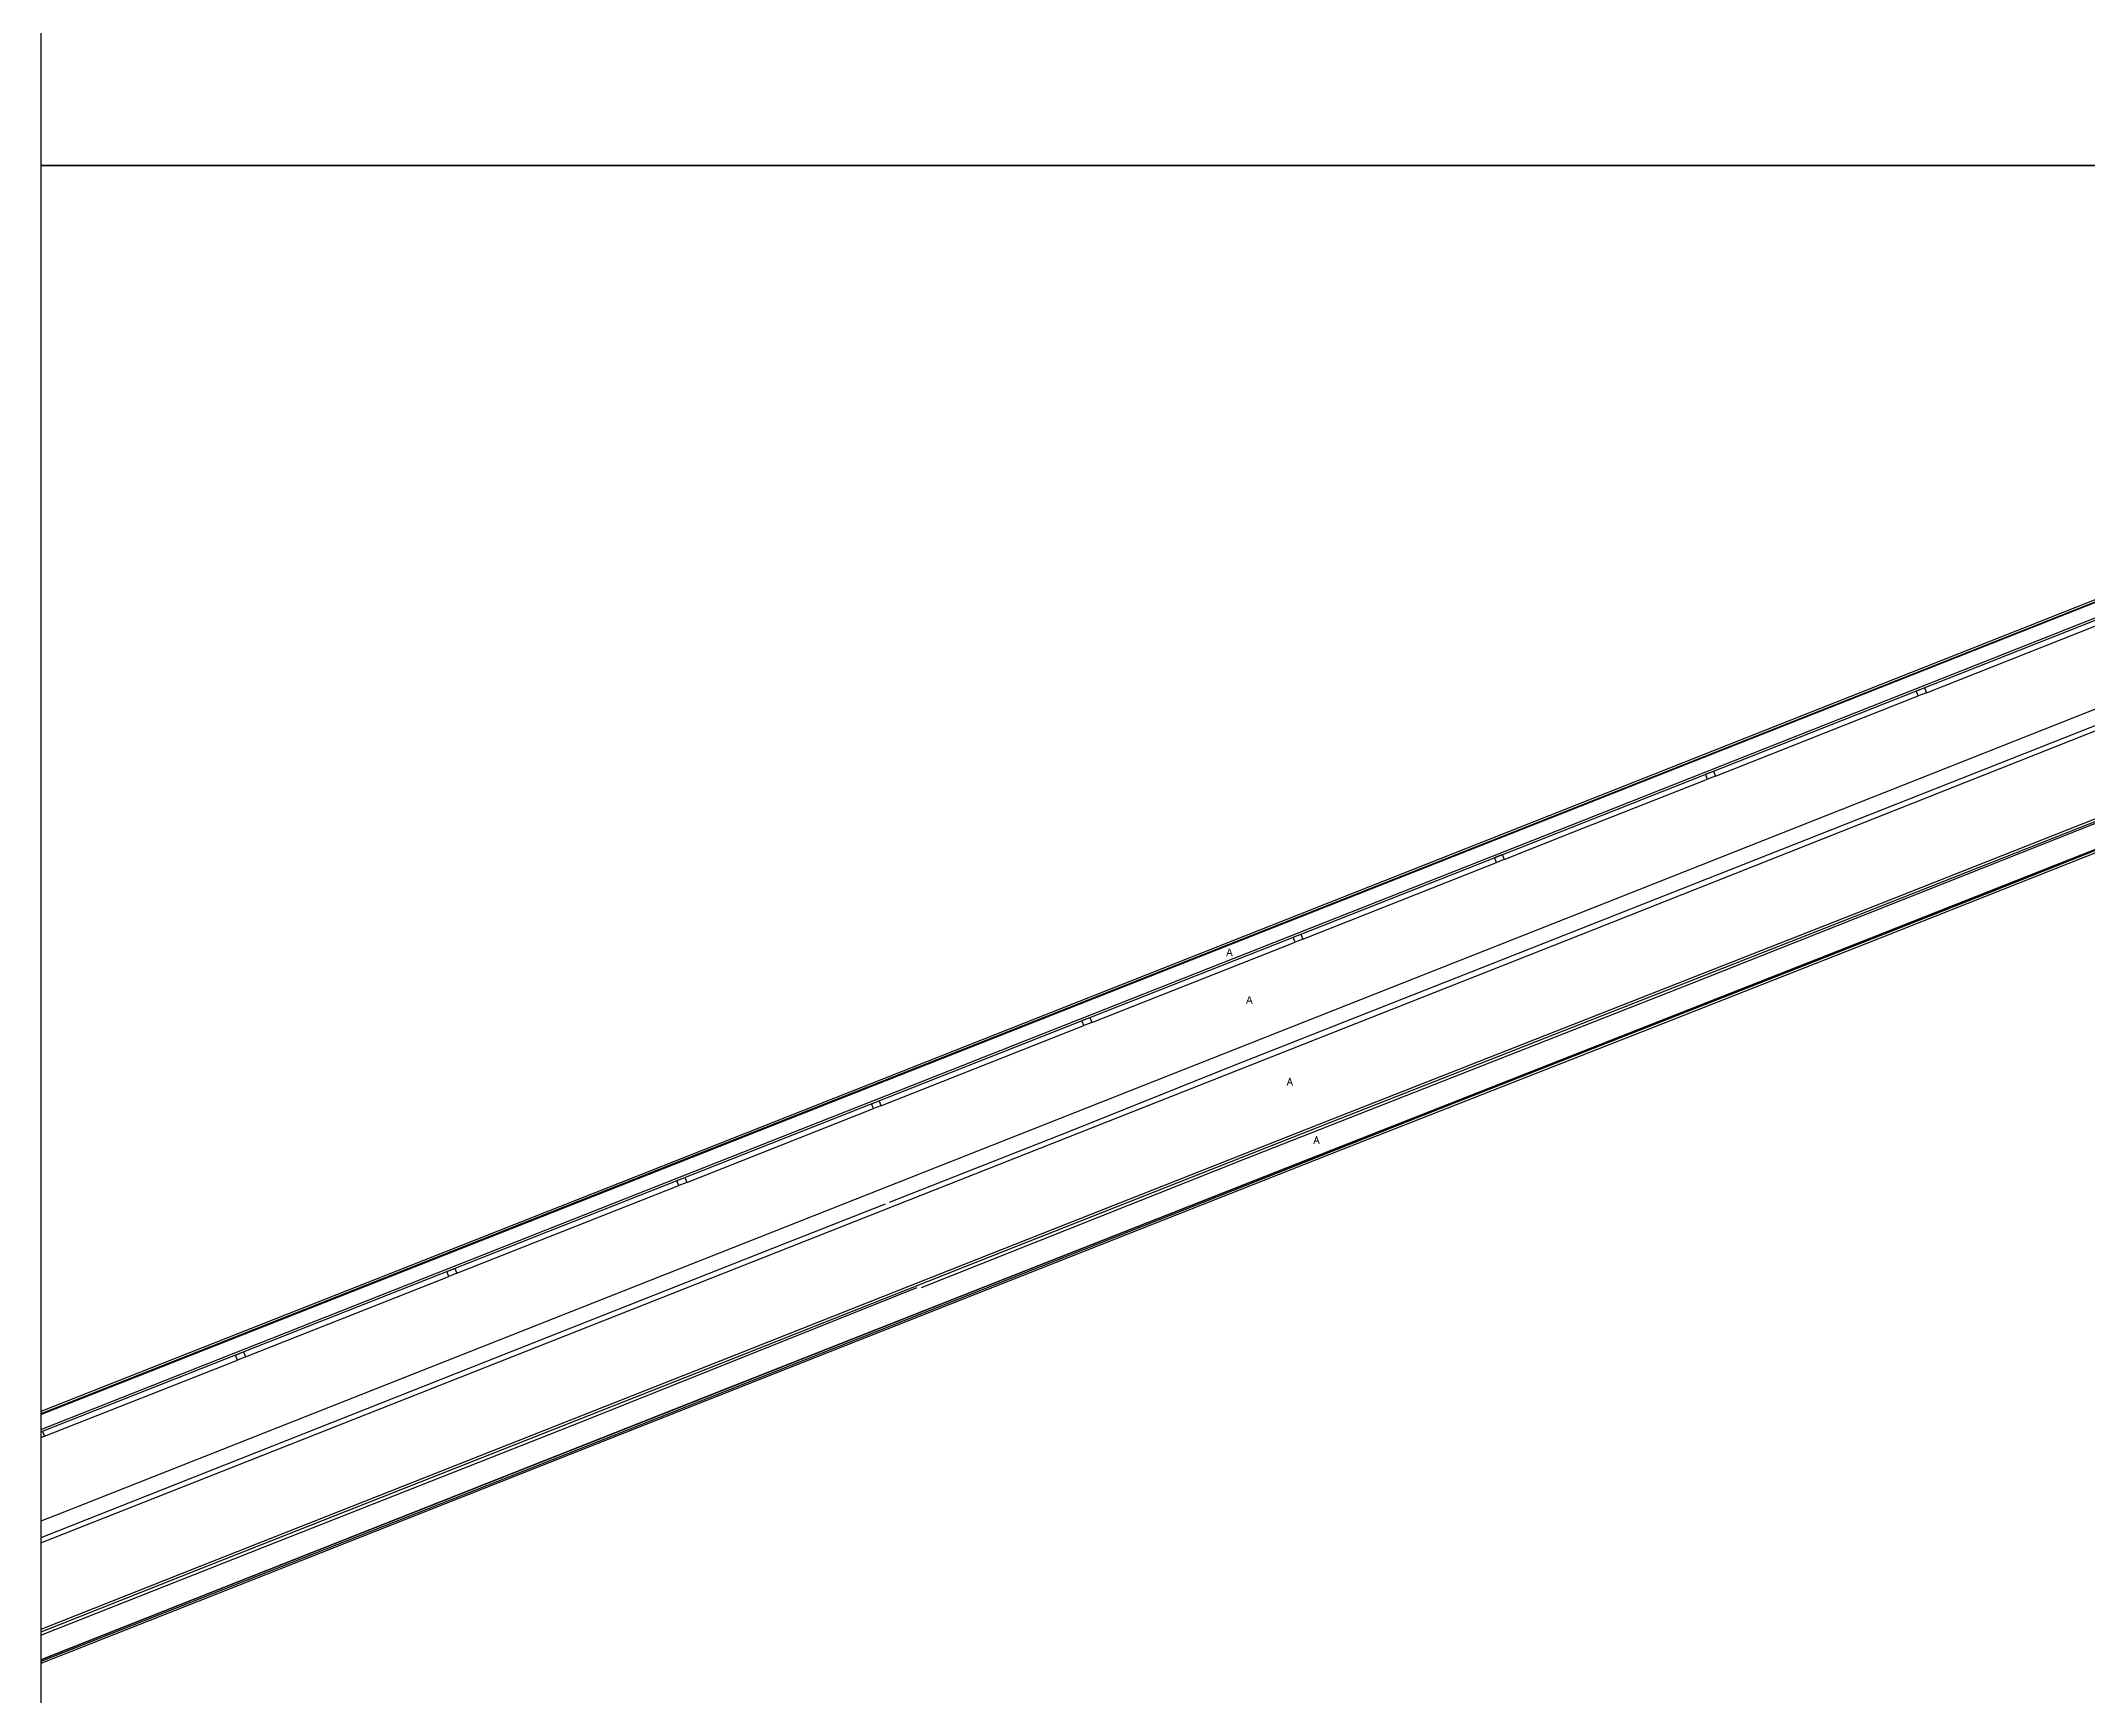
# Model space of a CAD drawing. Header units: metres. Extents: x 12000 to 12800, y -97200 to -96000.
# Drawn here: x 12000 to 12198.3, y -96748.3 to -96587.9 of the extents above; entities that cross this region are included whole.
import ezdxf

# ---------------------------------------------------------------- set-up
doc = ezdxf.new("R2010")
doc.units = ezdxf.units.M
doc.header["$LTSCALE"] = 2.5
for name, color, linetype in [('側溝・桝', 7, 'Continuous'), ('図郭', 7, 'Continuous'), ('歩道・分離帯・安全施設', 7, 'Continuous'), ('舗装', 7, 'Continuous'), ('道路', 7, 'Continuous')]:
    doc.layers.add(name, color=color, linetype=linetype)
doc.styles.get("Standard").update_dxf_attribs({"font": ''})
doc.styles.add('YOKO_DECO', font='txt.shx', dxfattribs={"bigfont": 'extfont.shx'})
doc.styles.get('Standard').set_extended_font_data('@MS PGothic')

msp = doc.modelspace()

# ---------------------------------------------------------------- linework, layer by layer
at = {"layer": '側溝・桝'}
for points in [[(12312.88, -96618.2), (12269.34, -96635.42), (12243.07, -96645.83), (12206.83, -96660.27), (12175.73, -96672.57), (12124.91, -96692.54), (12089.47, -96706.52), (12065.89, -96715.84), (12015.39, -96735.8), (12000, -96741.88)], [(12182.74, -96651.1), (12202.51, -96643.28)], [(12162.3, -96659.18), (12181.95, -96651.41)], [(12141.83, -96667.27), (12148.48, -96664.61), (12161.53, -96659.49)], [(12122.31, -96674.98), (12141.07, -96667.57)], [(12101.85, -96683.06), (12121.57, -96675.27)], [(12081.41, -96691.13), (12101.08, -96683.36)], [(12062.6, -96698.56), (12080.69, -96691.41)], [(12040.32, -96707.37), (12057.09, -96700.72), (12061.83, -96698.87)], [(12019.84, -96715.46), (12039.53, -96707.68)], [(12000.34, -96723.17), (12019.04, -96715.78)], [(12000, -96722.75), (12000.14, -96722.69)], [(12000.14, -96722.69), (12000.34, -96723.17), (12000, -96723.31)]]:
    msp.add_lwpolyline(points, dxfattribs=at)
for points in [[(12182.55, -96650.61), (12182.74, -96651.1), (12181.95, -96651.41), (12181.76, -96650.92)], [(12162.11, -96658.69), (12162.3, -96659.18), (12161.53, -96659.49), (12161.34, -96659)], [(12141.64, -96666.78), (12141.83, -96667.27), (12141.07, -96667.57), (12140.88, -96667.08)], [(12122.12, -96674.49), (12122.31, -96674.98), (12121.57, -96675.27), (12121.38, -96674.79)], [(12101.66, -96682.58), (12101.85, -96683.06), (12101.08, -96683.36), (12100.9, -96682.88)], [(12081.23, -96690.65), (12081.41, -96691.13), (12080.69, -96691.41), (12080.5, -96690.94)], [(12062.41, -96698.09), (12062.6, -96698.56), (12061.83, -96698.87), (12061.64, -96698.39)], [(12040.13, -96706.89), (12040.32, -96707.37), (12039.53, -96707.68), (12039.34, -96707.2)], [(12019.65, -96714.98), (12019.84, -96715.46), (12019.04, -96715.78), (12018.85, -96715.3)]]:
    msp.add_lwpolyline(points, close=True, dxfattribs=at)
at = {"layer": '図郭'}
msp.add_lwpolyline([(12000, -96600), (12800, -96600), (12800, -96000), (12000, -96000), (12000, -96600)], dxfattribs=at)
msp.add_lwpolyline([(12000, -97200), (12800, -97200), (12800, -96600), (12000, -96600)], close=True, dxfattribs=at)
at = {"layer": '歩道・分離帯・安全施設'}
for points in [[(12305.89, -96600.1), (12214.84, -96636.08), (12147.7, -96662.63), (12056.31, -96698.73), (12000, -96720.98)], [(12000, -96722.52), (12056.82, -96700.07), (12148.22, -96663.96), (12215.36, -96637.41), (12306.4, -96601.41)], [(12000, -96722.75), (12056.91, -96700.26), (12148.3, -96664.15), (12215.44, -96637.6), (12306.48, -96601.63)], [(12000, -96722.75), (12056.91, -96700.26), (12148.3, -96664.15), (12215.44, -96637.6), (12306.48, -96601.63)], [(12309.38, -96609.13), (12218.56, -96645.01), (12151.76, -96671.43), (12059.04, -96708.06), (12001.56, -96730.78), (12000, -96731.39)], [(12000, -96733.5), (12001.05, -96733.09), (12150.51, -96674.06), (12213.88, -96648.95), (12264.97, -96628.79), (12292.52, -96617.87), (12310.08, -96610.95)], [(12309.89, -96610.47), (12282.05, -96621.47), (12255.79, -96631.9), (12232.8, -96640.98), (12199.8, -96654.02), (12168.63, -96666.34), (12140.73, -96677.35), (12115.4, -96687.33), (12099.84, -96693.57), (12082.22, -96700.51)], [(12312.97, -96618.43), (12269.43, -96635.65), (12243.17, -96646.06), (12206.92, -96660.51), (12175.82, -96672.8), (12125, -96692.77), (12089.56, -96706.75), (12065.98, -96716.07), (12015.48, -96736.03), (12000, -96742.15)], [(12312.97, -96618.43), (12269.43, -96635.65), (12243.17, -96646.06), (12206.92, -96660.51), (12175.82, -96672.8), (12125, -96692.77), (12089.56, -96706.75), (12065.98, -96716.07), (12015.48, -96736.03), (12000, -96742.15)], [(12085.34, -96708.74), (12116.78, -96696.24), (12159.61, -96679.42), (12215.29, -96657.33), (12267.57, -96636.66), (12313.05, -96618.66)], [(12313.91, -96620.89), (12286.24, -96631.92), (12273.03, -96637.12), (12251.34, -96645.65), (12234.33, -96652.41), (12188.74, -96670.53), (12171.93, -96677.15), (12136.97, -96690.87), (12045.33, -96727.13), (12000, -96745.01)], [(12081.83, -96700.67), (12070.92, -96704.96), (12049.22, -96713.54), (12000, -96733)], [(12000, -96742.43), (12021.74, -96733.85), (12051.55, -96722.09), (12084.94, -96708.75)]]:
    msp.add_lwpolyline(points, dxfattribs=at)
at = {"layer": '道路'}
for points in [[(12305.63, -96600), (12214.77, -96635.9), (12147.63, -96662.45), (12056.24, -96698.56), (12000, -96720.78)], [(12000, -96721.04), (12056.33, -96698.78), (12147.72, -96662.68), (12214.85, -96636.13), (12300.19, -96602.41), (12305.91, -96600.15), (12305.85, -96600)], [(12000, -96721.04), (12056.33, -96698.78), (12147.72, -96662.68), (12214.85, -96636.13), (12300.19, -96602.41), (12305.91, -96600.15)], [(12000, -96721.04), (12056.33, -96698.78), (12147.72, -96662.68), (12214.85, -96636.13), (12300.19, -96602.41), (12305.91, -96600.15)], [(12000, -96744.84), (12016.4, -96738.35), (12073.72, -96715.7), (12090.48, -96709.07), (12125.92, -96695.1), (12154.16, -96684), (12176.2, -96675.33), (12207.85, -96662.83), (12244.09, -96648.39), (12266.55, -96639.56), (12275.8, -96635.93), (12282.58, -96633.26), (12313.87, -96620.76), (12313.99, -96621.07)], [(12313.87, -96620.76), (12282.58, -96633.26), (12275.8, -96635.93), (12244.09, -96648.39), (12207.85, -96662.83), (12176.2, -96675.33), (12125.92, -96695.1), (12090.48, -96709.07), (12066.9, -96718.39), (12016.4, -96738.35), (12000, -96744.84)], [(12313.87, -96620.76), (12282.58, -96633.26), (12275.8, -96635.93), (12244.09, -96648.39), (12207.85, -96662.83), (12176.2, -96675.33), (12125.92, -96695.1), (12090.48, -96709.07), (12066.9, -96718.39), (12016.4, -96738.35), (12000, -96744.84)], [(12313.99, -96621.07), (12282.71, -96633.57), (12266.67, -96639.87), (12244.21, -96648.69), (12207.97, -96663.14), (12176.86, -96675.43), (12154.28, -96684.31), (12126.04, -96695.41), (12090.6, -96709.38), (12073.84, -96716), (12016.52, -96738.66), (12000, -96745.19)]]:
    msp.add_lwpolyline(points, dxfattribs=at)

# ---------------------------------------------------------------- texts
at = {"layer": '舗装'}
for p in [(12114.87, -96676.64, 17.82), (12116.8, -96681.26, 17.82)]:
    msp.add_text('A', height=0.75, dxfattribs=at).set_placement(p)
at = {"layer": '舗装', "style": 'YOKO_DECO'}
for p in [(12120.75, -96689.17, 17.63), (12123.35, -96694.82, 17.63)]:
    msp.add_text('A', height=0.75, dxfattribs=at).set_placement(p)

doc.saveas('drawing.dxf')
